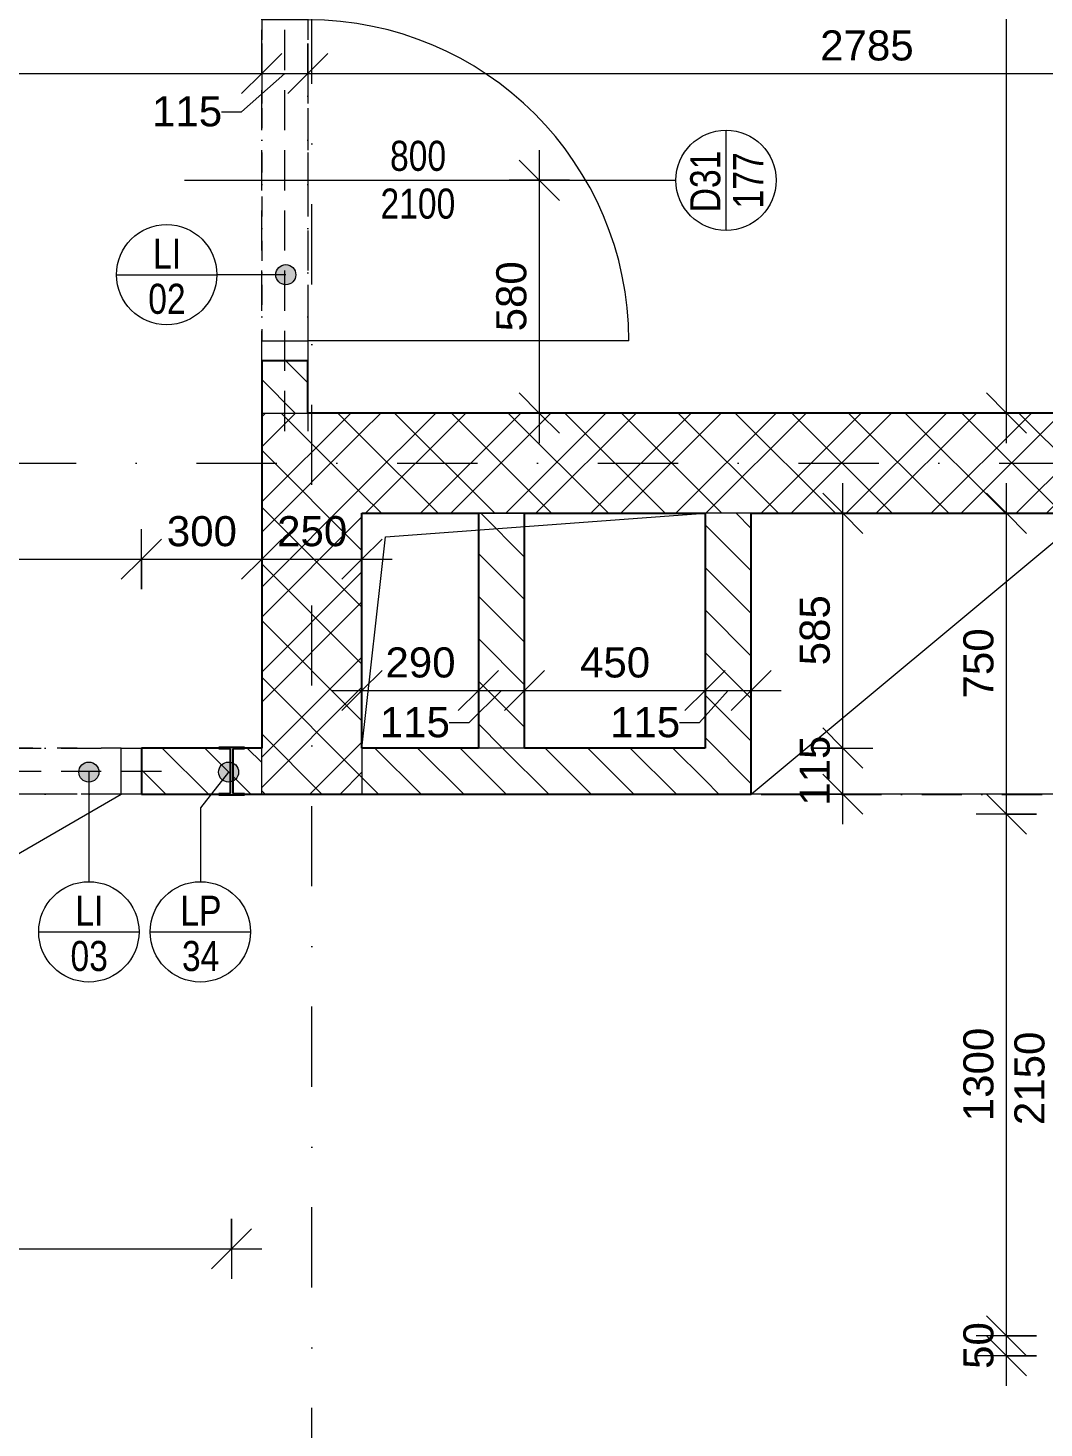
# Model space of a CAD drawing. Header units: millimetres. Extents: x -8380 to 43341, y -2985 to 58543.
# Drawn here: x -1637 to 896, y 48398 to 51887 of the extents above; entities that cross this region are included whole.
import ezdxf

# ---------------------------------------------------------------- set-up
doc = ezdxf.new("R2010")
doc.units = ezdxf.units.MM
for name, pattern in [('HA_Dash_3mm-S1mm', [150, 100, -50]), ('HA_DashDot_10mm-S3mm', [500, 200, -150, 0, -150]), ('HA_DashDot_2_2mm-S0_6mm', [110, 50, -30, 0, -30]), ('HA_DashDot_4mm-S1mm', [200, 100, -50, 0, -50])]:
    doc.linetypes.add(name, pattern=pattern)
for name, color, linetype, lineweight in [('A-____-____-DIMS', 9, 'Continuous', 5), ('A-____-____-DIMS-50', 9, 'Continuous', 5), ('A-DETL-GENF-OTLN', 9, 'Continuous', 9), ('A-DOOR-____-IDEN', 9, 'Continuous', 9), ('A-DOOR-____-MCUT', 9, 'HA_DashDot_2_2mm-S0_6mm', 9), ('A-DOOR-____-OTLN', 9, 'Continuous', 9), ('A-DOOR-FRAM-MCUT', 9, 'Continuous', 9), ('A-FLOR-____-OVHD', 9, 'HA_DashDot_4mm-S1mm', 25), ('A-GENM-____-HDLN', 9, 'HA_Dash_3mm-S1mm', 9), ('A-GENM-____-IDEN', 9, 'Continuous', 9), ('A-GENM-____-OTLN', 9, 'Continuous', 9), ('A-WALL-____-MCUT', 9, 'Continuous', 25), ('A-WALL-____-PATT', 9, 'Continuous', 25), ('I-FURN-____-OTLN', 9, 'Continuous', 9), ('I-WALL-____-MCUT', 9, 'Continuous', 25), ('S-COLS-____-MCUT', 9, 'Continuous', 25), ('S-COLS-____-OTLN', 9, 'Continuous', 9), ('S-GRID-____-OTLN', 9, 'Continuous', 5)]:
    doc.layers.add(name, color=color, linetype=linetype, lineweight=lineweight)
doc.styles.add('Arial_1', font='arial.ttf', dxfattribs={"height": 75})
doc.styles.add('Arial_2', font='arial.ttf', dxfattribs={"width": 0.8, "height": 75})
doc.dimstyles.new('Inner_Dimensions_1', dxfattribs={"dimscale": 304.8, "dimtxt": 76.519455, "dimasz": 0.328084, "dimexe": 0.246063, "dimexo": 0.0625, "dimgap": 0.032808, "dimtad": 1, "dimdec": 0, "dimzin": 0, "dimdsep": 46, "dimtxsty": 'Arial_1', "dimblk1": 'OBLIQUE', "dimblk2": 'OBLIQUE', "dimsah": 1, "dimcen": 0.09, "dimdle": 0.246063, "dimazin": 0, "dimtfac": 1, "dimtdec": 4, "dimtix": 1, "dimtmove": 0, "dimatfit": 3, "dimfxl": 0.246063, "dimfxlon": 1, "dimtvp": 1, "dimtolj": 1, "dimtzin": 0, "dimlwd": 9, "dimlwe": 9, "dimarcsym": 2})
doc.dimstyles.new('Inner_Dimensions_2', dxfattribs={"dimscale": 304.8, "dimtxt": 76.519455, "dimasz": 0.328084, "dimexe": 0.246063, "dimexo": 0.0625, "dimgap": 0.032808, "dimtad": 1, "dimdec": 0, "dimzin": 0, "dimdsep": 46, "dimtxsty": 'Arial_1', "dimblk1": 'OBLIQUE', "dimblk2": 'OBLIQUE', "dimsah": 1, "dimcen": 0.09, "dimdle": 0.246063, "dimazin": 0, "dimtfac": 1, "dimtdec": 4, "dimtix": 1, "dimtmove": 1, "dimatfit": 3, "dimfxl": 0.246063, "dimfxlon": 1, "dimtvp": 1, "dimtolj": 1, "dimtzin": 0, "dimlwd": 9, "dimlwe": 9, "dimarcsym": 2})
pattern_1 = [(135, (0, 0), (-53.03301, -53.03301), [])]
pattern_2 = [(45, (0, 0), (-106.066, 106.066), []), (45, (75, 0), (-106.066, 106.066), []), (315, (0, 0), (70.71068, 70.71068), [])]

# ---------------------------------------------------------------- blocks, each defined once
blk = doc.blocks.new('HA_DR_Single_Swing_Solid - In_BJ_800x2100-2124336-DPS_3NP - B')
at = {"layer": 'A-DOOR-____-MCUT'}
for p, q in [((-400, 57.5), (400, 57.5)), ((-400, -57.5), (400, -57.5))]:
    blk.add_line(p, q, dxfattribs=at)
at = {"layer": 'A-DOOR-____-OTLN', "lineweight": 5}
blk.add_line((400, 857.5), (400, 57.5), dxfattribs=at)
blk.add_arc((400, 57.5), 800, 90, 180, dxfattribs=at)
at = {"layer": 'A-DOOR-FRAM-MCUT'}
for p, q in [((-450, 57.5), (-400, 57.5)), ((-400, 57.5), (-400, -57.5)), ((400, 57.5), (450, 57.5)), ((400, -57.5), (400, 57.5)), ((-400, -57.5), (-450, -57.5)), ((450, -57.5), (400, -57.5))]:
    blk.add_line(p, q, dxfattribs=at)
blk = doc.blocks.new('HA_DR_Double_Swing_Solid - In_BJ_1200x2100_800-1670814-DPS_3NP - B')
at = {"layer": 'A-DOOR-____-MCUT'}
for p, q in [((-600, 57.5), (600, 57.5)), ((-600, -57.5), (600, -57.5))]:
    blk.add_line(p, q, dxfattribs=at)
at = {"layer": 'A-DOOR-____-OTLN', "lineweight": 5}
for p, q in [((600, 857.5), (600, 57.5)), ((-253.6, 257.5), (-600, 57.5))]:
    blk.add_line(p, q, dxfattribs=at)
for centre, radius, start, end in [((600, 57.5), 800, 90, 180), ((-600, 57.5), 400, 360, 30)]:
    blk.add_arc(centre, radius, start, end, dxfattribs=at)
at = {"layer": 'A-DOOR-FRAM-MCUT'}
for p, q in [((-650, 57.5), (-600, 57.5)), ((-600, 57.5), (-600, -57.5)), ((600, 57.5), (650, 57.5)), ((600, -57.5), (600, 57.5)), ((-600, -57.5), (-650, -57.5)), ((650, -57.5), (600, -57.5))]:
    blk.add_line(p, q, dxfattribs=at)
blk = doc.blocks.new('NAB_Šatní_skříň_ADNS - 700x2000xšířka-2142803-DPS_3NP - B')
at = {"layer": 'I-FURN-____-OTLN'}
for p, q in [((0, -700), (840, 0)), ((840, 0), (1680, -700)), ((1680, -700), (0, -700))]:
    blk.add_line(p, q, dxfattribs=at)
blk = doc.blocks.new('HA_GM_Shaft_Rectangle - Default-2142529-DPS_3NP - B')
at = {"layer": 'A-DETL-GENF-OTLN'}
for p, q in [((58.5, -58.5), (855, 0)), ((0, -585), (58.5, -58.5))]:
    blk.add_line(p, q, dxfattribs=at)
at = {"layer": 'A-GENM-____-OTLN'}
for p, q in [((0, -585), (0, 0)), ((0, 0), (855, 0)), ((855, 0), (855, -585)), ((855, -585), (0, -585))]:
    blk.add_line(p, q, dxfattribs=at)
blk = doc.blocks.new('TB_Porotherm KP11_5_1500mm - TB_Porotherm KP11_5_1500mm-1920557-DPS_3NP - B')
at = {"layer": 'A-GENM-____-HDLN'}
for p, q in [((-750, 57.5), (750, 57.5)), ((-750, 0), (750, 0)), ((750, -57.5), (-750, -57.5))]:
    blk.add_line(p, q, dxfattribs=at)
blk = doc.blocks.new('TB_Porotherm KP11_5_1250mm - TB_Porotherm KP11_5_1250mm-1919733-DPS_3NP - B')
at = {"layer": 'A-GENM-____-HDLN'}
for p, q in [((-625, 57.5), (625, 57.5)), ((-625, 0), (625, 0)), ((625, -57.5), (-625, -57.5))]:
    blk.add_line(p, q, dxfattribs=at)
blk = doc.blocks.new('HA_sCO_I_Parallel - IPE 120-2045978-DPS_3NP - B')
at = {"layer": 'S-COLS-____-MCUT'}
for p, q in [((-32, 60), (32, 60)), ((-32, 55.6), (-32, 60)), ((-3.15, 55.6), (-32, 55.6)), ((-3.15, -55.6), (-3.15, 55.6)), ((3.15, 55.6), (3.15, -55.6)), ((32, 55.6), (3.15, 55.6)), ((32, 60), (32, 55.6)), ((-32, -55.6), (-3.15, -55.6)), ((-32, -60), (-32, -55.6)), ((32, -60), (-32, -60)), ((3.15, -55.6), (32, -55.6)), ((32, -55.6), (32, -60))]:
    blk.add_line(p, q, dxfattribs=at)
blk = doc.blocks.new('DIMBLOCK18-DPS_3NP - B')
at = {"layer": 'A-____-____-DIMS-50', "lineweight": 9}
for p, q in [((802, 50852.7), (802, 55560.2)), ((802, 55485.2), (752, 55535.2)), ((727, 55485.2), (877, 55485.2)), ((802, 55485.2), (727, 55485.2)), ((802, 55485.2), (852, 55435.2)), ((802, 50927.7), (752, 50977.7)), ((727, 50927.7), (877, 50927.7)), ((802, 50927.7), (727, 50927.7)), ((802, 50927.7), (852, 50877.7))]:
    blk.add_line(p, q, dxfattribs=at)
at = {"layer": 'A-____-____-DIMS-50', "color": 0, "lineweight": 9, "insert": (694.6, 53091.1), "char_height": 75, "width": 276.883, "attachment_point": 1, "rotation": 90, "line_spacing_factor": 0.941778, "style": 'Arial_1'}
blk.add_mtext('4558', dxfattribs=at)
blk = doc.blocks.new('_Oblique')
at = {"color": 0, "linetype": 'ByBlock', "lineweight": -2}
blk.add_line((-0.5, -0.5), (0.5, 0.5), dxfattribs=at)
blk = doc.blocks.new('DIMBLOCK21-DPS_3NP - B')
at = {"layer": 'A-____-____-DIMS-50', "lineweight": 9}
for p, q in [((-2959.3, 51849.1), (-2959.3, 51699.1)), ((-2959.3, 51774.1), (-2959.3, 51849.1)), ((-2959.3, 51774.1), (-2909.3, 51824.1)), ((-1054.3, 51849.1), (-1054.3, 51699.1)), ((-1054.3, 51774.1), (-1054.3, 51849.1)), ((-1054.3, 51774.1), (-1004.3, 51824.1)), ((-2959.3, 51774.1), (-3009.3, 51724.1)), ((-2959.3, 51774.1), (-1054.3, 51774.1)), ((-1054.3, 51774.1), (-1104.3, 51724.1))]:
    blk.add_line(p, q, dxfattribs=at)
at = {"layer": 'A-____-____-DIMS-50', "color": 0, "lineweight": 9, "insert": (-2122.2, 51881.5), "char_height": 75, "width": 276.883, "attachment_point": 1, "line_spacing_factor": 0.941778, "style": 'Arial_1'}
blk.add_mtext('1905', dxfattribs=at)
blk = doc.blocks.new('DIMBLOCK22-DPS_3NP - B')
at = {"layer": 'A-____-____-DIMS-50', "lineweight": 9}
for p, q in [((-1054.3, 51849.1), (-1054.3, 51699.1)), ((-1054.3, 51774.1), (-1054.3, 51849.1)), ((-1054.3, 51774.1), (-1004.3, 51824.1)), ((-939.3, 51849.1), (-939.3, 51699.1)), ((-939.3, 51774.1), (-939.3, 51849.1)), ((-939.3, 51774.1), (-889.3, 51824.1)), ((-1104.7, 51678.8), (-996.8, 51774.1)), ((-1054.3, 51774.1), (-1104.3, 51724.1)), ((-1054.3, 51774.1), (-939.3, 51774.1)), ((-939.3, 51774.1), (-989.3, 51724.1)), ((-1154.7, 51678.8), (-1104.7, 51678.8))]:
    blk.add_line(p, q, dxfattribs=at)
at = {"layer": 'A-____-____-DIMS-50', "color": 0, "lineweight": 9, "insert": (-1327.7, 51717.3), "char_height": 75, "width": 207.662, "attachment_point": 1, "line_spacing_factor": 0.941778, "style": 'Arial_1'}
blk.add_mtext('115', dxfattribs=at)
blk = doc.blocks.new('DIMBLOCK23-DPS_3NP - B')
at = {"layer": 'A-____-____-DIMS-50', "lineweight": 9}
for p, q in [((-939.3, 51849.1), (-939.3, 51699.1)), ((-939.3, 51774.1), (-939.3, 51849.1)), ((-939.3, 51774.1), (-889.3, 51824.1)), ((1845.7, 51699.1), (1845.7, 51849.1)), ((1845.7, 51774.1), (1895.7, 51824.1)), ((-939.3, 51774.1), (-989.3, 51724.1)), ((-939.3, 51774.1), (1845.7, 51774.1)), ((1845.7, 51774.1), (1795.7, 51724.1)), ((1845.7, 51774.1), (1845.7, 51699.1))]:
    blk.add_line(p, q, dxfattribs=at)
at = {"layer": 'A-____-____-DIMS-50', "color": 0, "lineweight": 9, "insert": (337.8, 51881.5), "char_height": 75, "width": 276.883, "attachment_point": 1, "line_spacing_factor": 0.941778, "style": 'Arial_1'}
blk.add_mtext('2785', dxfattribs=at)
blk = doc.blocks.new('HA_TAG_Door_TypeMark_wDimensions - Scale50_Right with Bouble-921060-DPS_3NP - B')
at = {"layer": 'A-DOOR-____-IDEN'}
for p, q in [((0, 5), (0, -19.5)), ((-2.5, -22), (2.5, -22))]:
    blk.add_line(p, q, dxfattribs=at)
blk.add_circle((0, -22), 2.5, dxfattribs=at)
blk = doc.blocks.new('DIMBLOCK76-DPS_3NP - B')
at = {"layer": 'A-____-____-DIMS-50', "lineweight": 9}
for p, q in [((-2654.3, 50488.4), (-2654.3, 50638.4)), ((-1354.3, 50488.4), (-1354.3, 50638.4)), ((-2654.3, 50563.4), (-2604.3, 50613.4)), ((-1354.3, 50563.4), (-1304.3, 50613.4)), ((-2654.3, 50563.4), (-2704.3, 50513.4)), ((-2654.3, 50563.4), (-1354.3, 50563.4)), ((-2654.3, 50563.4), (-2654.3, 50488.4)), ((-1354.3, 50563.4), (-1404.3, 50513.4)), ((-1354.3, 50563.4), (-1354.3, 50488.4))]:
    blk.add_line(p, q, dxfattribs=at)
at = {"layer": 'A-____-____-DIMS-50', "color": 0, "lineweight": 9, "insert": (-2119.7, 50670.7), "char_height": 75, "width": 276.883, "attachment_point": 1, "line_spacing_factor": 0.941778, "style": 'Arial_1'}
blk.add_mtext('1300', dxfattribs=at)
blk = doc.blocks.new('DIMBLOCK77-DPS_3NP - B')
at = {"layer": 'A-____-____-DIMS-50', "lineweight": 9}
for p, q in [((-1354.3, 50488.4), (-1354.3, 50638.4)), ((-1054.3, 50638.4), (-1054.3, 50488.4)), ((-1054.3, 50563.4), (-1054.3, 50638.4)), ((-1354.3, 50563.4), (-1304.3, 50613.4)), ((-1054.3, 50563.4), (-1004.3, 50613.4)), ((-1354.3, 50563.4), (-1404.3, 50513.4)), ((-1354.3, 50563.4), (-1054.3, 50563.4)), ((-1354.3, 50563.4), (-1354.3, 50488.4)), ((-1054.3, 50563.4), (-1104.3, 50513.4))]:
    blk.add_line(p, q, dxfattribs=at)
at = {"layer": 'A-____-____-DIMS-50', "color": 0, "lineweight": 9, "insert": (-1290.8, 50670.7), "char_height": 75, "width": 207.662, "attachment_point": 1, "line_spacing_factor": 0.941778, "style": 'Arial_1'}
blk.add_mtext('300', dxfattribs=at)
blk = doc.blocks.new('DIMBLOCK78-DPS_3NP - B')
at = {"layer": 'A-____-____-DIMS-50', "lineweight": 9}
for p, q in [((-1054.3, 50638.4), (-1054.3, 50488.4)), ((-1054.3, 50563.4), (-1054.3, 50638.4)), ((-804.3, 50638.4), (-804.3, 50488.4)), ((-804.3, 50563.4), (-804.3, 50638.4)), ((-1054.3, 50563.4), (-1004.3, 50613.4)), ((-804.3, 50563.4), (-754.3, 50613.4)), ((-1054.3, 50563.4), (-1104.3, 50513.4)), ((-1054.3, 50563.4), (-729.3, 50563.4)), ((-804.3, 50563.4), (-854.3, 50513.4))]:
    blk.add_line(p, q, dxfattribs=at)
at = {"layer": 'A-____-____-DIMS-50', "color": 0, "lineweight": 9, "insert": (-1015.8, 50670.7), "char_height": 75, "width": 207.662, "attachment_point": 1, "line_spacing_factor": 0.941778, "style": 'Arial_1'}
blk.add_mtext('250', dxfattribs=at)
blk = doc.blocks.new('DIMBLOCK80-DPS_3NP - B')
at = {"layer": 'A-____-____-DIMS-50', "lineweight": 9}
for p, q in [((-362.3, 51582.7), (-362.3, 50852.7)), ((-362.3, 51507.7), (-412.3, 51557.7)), ((-287.3, 51507.7), (-437.3, 51507.7)), ((-362.3, 51507.7), (-312.3, 51457.7)), ((-362.3, 51507.7), (-287.3, 51507.7)), ((-362.3, 50927.7), (-412.3, 50977.7)), ((-287.3, 50927.7), (-437.3, 50927.7)), ((-362.3, 50927.7), (-312.3, 50877.7)), ((-362.3, 50927.7), (-287.3, 50927.7))]:
    blk.add_line(p, q, dxfattribs=at)
at = {"layer": 'A-____-____-DIMS-50', "color": 0, "lineweight": 9, "insert": (-469.7, 51131.2), "char_height": 75, "width": 207.662, "attachment_point": 1, "rotation": 90, "line_spacing_factor": 0.941778, "style": 'Arial_1'}
blk.add_mtext('580', dxfattribs=at)
blk = doc.blocks.new('DIMBLOCK81-DPS_3NP - B')
at = {"layer": 'A-____-____-DIMS-50', "lineweight": 9}
for p, q in [((-804.3, 50311.2), (-804.3, 50161.2)), ((-804.3, 50236.2), (-804.3, 50311.2)), ((-514.3, 50311.2), (-514.3, 50161.2)), ((-514.3, 50236.2), (-514.3, 50311.2)), ((-804.3, 50236.2), (-754.3, 50286.2)), ((-514.3, 50236.2), (-464.3, 50286.2)), ((-879.3, 50236.2), (-514.3, 50236.2)), ((-804.3, 50236.2), (-854.3, 50186.2)), ((-514.3, 50236.2), (-564.3, 50186.2))]:
    blk.add_line(p, q, dxfattribs=at)
at = {"layer": 'A-____-____-DIMS-50', "color": 0, "lineweight": 9, "insert": (-745.8, 50343.5), "char_height": 75, "width": 207.662, "attachment_point": 1, "line_spacing_factor": 0.941778, "style": 'Arial_1'}
blk.add_mtext('290', dxfattribs=at)
blk = doc.blocks.new('DIMBLOCK82-DPS_3NP - B')
at = {"layer": 'A-____-____-DIMS-50', "lineweight": 9}
for p, q in [((-514.3, 50311.2), (-514.3, 50161.2)), ((-514.3, 50236.2), (-514.3, 50311.2)), ((-399.3, 50311.2), (-399.3, 50161.2)), ((-399.3, 50236.2), (-399.3, 50311.2)), ((-514.3, 50236.2), (-464.3, 50286.2)), ((-399.3, 50236.2), (-349.3, 50286.2)), ((-514.3, 50236.2), (-564.3, 50186.2)), ((-536.9, 50156), (-456.8, 50236.2)), ((-514.3, 50236.2), (-399.3, 50236.2)), ((-399.3, 50236.2), (-449.3, 50186.2)), ((-586.9, 50156), (-536.9, 50156))]:
    blk.add_line(p, q, dxfattribs=at)
at = {"layer": 'A-____-____-DIMS-50', "color": 0, "lineweight": 9, "insert": (-759.9, 50194.5), "char_height": 75, "width": 207.662, "attachment_point": 1, "line_spacing_factor": 0.941778, "style": 'Arial_1'}
blk.add_mtext('115', dxfattribs=at)
blk = doc.blocks.new('DIMBLOCK83-DPS_3NP - B')
at = {"layer": 'A-____-____-DIMS-50', "lineweight": 9}
for p, q in [((-399.3, 50311.2), (-399.3, 50161.2)), ((-399.3, 50236.2), (-399.3, 50311.2)), ((50.7, 50311.2), (50.7, 50161.2)), ((50.7, 50236.2), (50.7, 50311.2)), ((-399.3, 50236.2), (-349.3, 50286.2)), ((50.7, 50236.2), (100.7, 50286.2)), ((-399.3, 50236.2), (-449.3, 50186.2)), ((-399.3, 50236.2), (50.7, 50236.2)), ((50.7, 50236.2), (0.7, 50186.2))]:
    blk.add_line(p, q, dxfattribs=at)
at = {"layer": 'A-____-____-DIMS-50', "color": 0, "lineweight": 9, "insert": (-260.8, 50343.5), "char_height": 75, "width": 207.662, "attachment_point": 1, "line_spacing_factor": 0.941778, "style": 'Arial_1'}
blk.add_mtext('450', dxfattribs=at)
blk = doc.blocks.new('DIMBLOCK84-DPS_3NP - B')
at = {"layer": 'A-____-____-DIMS-50', "lineweight": 9}
for p, q in [((50.7, 50311.2), (50.7, 50161.2)), ((50.7, 50236.2), (50.7, 50311.2)), ((165.7, 50311.2), (165.7, 50161.2)), ((165.7, 50236.2), (165.7, 50311.2)), ((50.7, 50236.2), (100.7, 50286.2)), ((165.7, 50236.2), (215.7, 50286.2)), ((50.7, 50236.2), (0.7, 50186.2)), ((37.1, 50156), (108.2, 50236.2)), ((50.7, 50236.2), (240.7, 50236.2)), ((165.7, 50236.2), (115.7, 50186.2)), ((-12.9, 50156), (37.1, 50156))]:
    blk.add_line(p, q, dxfattribs=at)
at = {"layer": 'A-____-____-DIMS-50', "color": 0, "lineweight": 9, "insert": (-186, 50194.5), "char_height": 75, "width": 207.662, "attachment_point": 1, "line_spacing_factor": 0.941778, "style": 'Arial_1'}
blk.add_mtext('115', dxfattribs=at)
blk = doc.blocks.new('DIMBLOCK85-DPS_3NP - B')
at = {"layer": 'A-____-____-DIMS-50', "lineweight": 9}
for p, q in [((394, 50092.7), (344, 50142.7)), ((319, 50092.7), (469, 50092.7)), ((394, 50092.7), (319, 50092.7)), ((394, 49902.7), (394, 50092.7)), ((394, 50092.7), (444, 50042.7)), ((394, 49977.7), (344, 50027.7)), ((319, 49977.7), (469, 49977.7)), ((394, 49977.7), (319, 49977.7)), ((394, 49977.7), (444, 49927.7))]:
    blk.add_line(p, q, dxfattribs=at)
at = {"layer": 'A-____-____-DIMS-50', "color": 0, "lineweight": 9, "insert": (286.7, 49948.7), "char_height": 75, "width": 207.662, "attachment_point": 1, "rotation": 90, "line_spacing_factor": 0.941778, "style": 'Arial_1'}
blk.add_mtext('115', dxfattribs=at)
blk = doc.blocks.new('DIMBLOCK86-DPS_3NP - B')
at = {"layer": 'A-____-____-DIMS-50', "lineweight": 9}
for p, q in [((394, 50092.7), (394, 50752.7)), ((394, 50677.7), (344, 50727.7)), ((319, 50677.7), (469, 50677.7)), ((394, 50677.7), (319, 50677.7)), ((394, 50677.7), (444, 50627.7)), ((394, 50092.7), (344, 50142.7)), ((319, 50092.7), (469, 50092.7)), ((394, 50092.7), (319, 50092.7)), ((394, 50092.7), (444, 50042.7))]:
    blk.add_line(p, q, dxfattribs=at)
at = {"layer": 'A-____-____-DIMS-50', "color": 0, "lineweight": 9, "insert": (286.7, 50298.7), "char_height": 75, "width": 207.662, "attachment_point": 1, "rotation": 90, "line_spacing_factor": 0.941778, "style": 'Arial_1'}
blk.add_mtext('585', dxfattribs=at)
blk = doc.blocks.new('DIMBLOCK170-DPS_3NP - B')
at = {"layer": 'A-____-____-DIMS-50', "lineweight": 9}
for p, q in [((802, 48627.7), (752, 48677.7)), ((877, 48627.7), (727, 48627.7)), ((802, 48577.7), (752, 48627.7)), ((802, 48502.7), (802, 48627.7)), ((802, 48627.7), (852, 48577.7)), ((802, 48627.7), (877, 48627.7)), ((877, 48577.7), (727, 48577.7)), ((802, 48577.7), (852, 48527.7)), ((802, 48577.7), (877, 48577.7))]:
    blk.add_line(p, q, dxfattribs=at)
at = {"layer": 'A-____-____-DIMS-50', "color": 0, "lineweight": 9, "insert": (694.6, 48545), "char_height": 75, "width": 138.441, "attachment_point": 1, "rotation": 90, "line_spacing_factor": 0.941778, "style": 'Arial_1'}
blk.add_mtext('50', dxfattribs=at)
blk = doc.blocks.new('DIMBLOCK171-DPS_3NP - B')
at = {"layer": 'A-____-____-DIMS-50', "lineweight": 9}
for p, q in [((802, 49927.7), (752, 49977.7)), ((877, 49927.7), (727, 49927.7)), ((802, 48627.7), (802, 49927.7)), ((802, 49927.7), (852, 49877.7)), ((802, 49927.7), (877, 49927.7)), ((802, 48627.7), (752, 48677.7)), ((877, 48627.7), (727, 48627.7)), ((802, 48627.7), (852, 48577.7)), ((802, 48627.7), (877, 48627.7))]:
    blk.add_line(p, q, dxfattribs=at)
at = {"layer": 'A-____-____-DIMS-50', "color": 0, "lineweight": 9, "insert": (694.6, 49162.4), "char_height": 75, "width": 276.883, "attachment_point": 1, "rotation": 90, "line_spacing_factor": 0.941778, "style": 'Arial_1'}
blk.add_mtext('1300', dxfattribs=at)
blk = doc.blocks.new('DIMBLOCK172-DPS_3NP - B')
at = {"layer": 'A-____-____-DIMS-50', "lineweight": 9}
for p, q in [((802, 49927.7), (802, 50752.7)), ((802, 50677.7), (752, 50727.7)), ((727, 50677.7), (877, 50677.7)), ((802, 50677.7), (727, 50677.7)), ((802, 50677.7), (852, 50627.7)), ((802, 49927.7), (752, 49977.7)), ((877, 49927.7), (727, 49927.7)), ((802, 49927.7), (852, 49877.7)), ((802, 49927.7), (877, 49927.7))]:
    blk.add_line(p, q, dxfattribs=at)
at = {"layer": 'A-____-____-DIMS-50', "color": 0, "lineweight": 9, "insert": (694.6, 50216.2), "char_height": 75, "width": 207.662, "attachment_point": 1, "rotation": 90, "line_spacing_factor": 0.941778, "style": 'Arial_1'}
blk.add_mtext('750', dxfattribs=at)
blk = doc.blocks.new('HA_TAG_GM_Products - Generic-588599-DPS_3NP - B')
at = {"layer": 'A-GENM-____-IDEN'}
blk.add_line((-2.5, 0), (2.5, 0), dxfattribs=at)
blk.add_circle((0, 0), 2.5, dxfattribs=at)
blk = doc.blocks.new('DIMBLOCK236-DPS_3NP - B')
at = {"layer": 'A-____-____-DIMS-50', "lineweight": 9}
for p, q in [((-3629.3, 48919.4), (-3629.3, 48769.4)), ((-3629.3, 48844.4), (-3629.3, 48919.4)), ((-3629.3, 48844.4), (-3579.3, 48894.4)), ((-1129.3, 48919.4), (-1129.3, 48769.4)), ((-1129.3, 48844.4), (-1129.3, 48919.4)), ((-1129.3, 48844.4), (-1079.3, 48894.4)), ((-3629.3, 48844.4), (-3679.3, 48794.4)), ((-3629.3, 48844.4), (-1054.3, 48844.4)), ((-1129.3, 48844.4), (-1179.3, 48794.4))]:
    blk.add_line(p, q, dxfattribs=at)
at = {"layer": 'A-____-____-DIMS-50', "color": 0, "lineweight": 9, "insert": (-2494.7, 48951.7), "char_height": 75, "width": 276.883, "attachment_point": 1, "line_spacing_factor": 0.941778, "style": 'Arial_1'}
blk.add_mtext('2500', dxfattribs=at)

msp = doc.modelspace()

# ---------------------------------------------------------------- hatches: boundary and pattern name
at = {"layer": 'A-GENM-____-IDEN'}
h = msp.add_hatch(color=256, dxfattribs=at)
edge = h.paths.add_edge_path()
edge.add_arc((-994.2, 51272.5), 25, 0, 360)
h = msp.add_hatch(color=256, dxfattribs=at)
edge = h.paths.add_edge_path()
edge.add_arc((-1485.1, 50032.7), 25, 0, 360)
h = msp.add_hatch(color=256, dxfattribs=at)
edge = h.paths.add_edge_path()
edge.add_arc((-1136.8, 50032.7), 25, 0, 360)
at = {"layer": 'A-WALL-____-PATT', "lineweight": 5}
h = msp.add_hatch(dxfattribs=at)
h.set_pattern_fill('FP_6', color=256, style=0, pattern_type=2)
h.set_pattern_definition(pattern_1)
h.paths.add_polyline_path([(-939.3, 50927.7), (-939.3, 51057.7), (-1054.3, 51057.7), (-1054.3, 50927.7)])
h.paths.add_polyline_path([(-1054.3, 51957.7), (-939.3, 51957.7), (-939.3, 52112.7), (-1054.3, 52112.7)])
h = msp.add_hatch(dxfattribs=at)
h.set_pattern_fill('FP_5', color=256, style=0, pattern_type=2)
h.set_pattern_definition(pattern_2)
h.paths.add_polyline_path([(-1054.3, 49977.7), (-804.3, 49977.7), (-804.3, 50927.7), (-1054.3, 50927.7), (-1054.3, 50092.7)])
h = msp.add_hatch(dxfattribs=at)
h.set_pattern_fill('FP_5', color=256, style=0, pattern_type=2)
h.set_pattern_definition(pattern_2)
h.paths.add_polyline_path([(14740.7, 50677.7), (15565.7, 50677.7), (15565.7, 50927.7), (10975.7, 50927.7), (10975.7, 50677.7), (14295.7, 50677.7)])
h.paths.add_polyline_path([(9975.7, 50677.7), (9975.7, 50927.7), (4300.7, 50927.7), (4300.7, 50677.7), (8925.7, 50677.7)])
h.paths.add_polyline_path([(2275.7, 50677.7), (3300.7, 50677.7), (3300.7, 50927.7), (-804.3, 50927.7), (-804.3, 50677.7), (2160.7, 50677.7)])
h = msp.add_hatch(dxfattribs=at)
h.set_pattern_fill('FP_6', color=256, style=0, pattern_type=2)
h.set_pattern_definition(pattern_1)
h.paths.add_polyline_path([(-399.3, 50092.7), (-399.3, 50677.7), (-514.3, 50677.7), (-514.3, 50092.7)])
h = msp.add_hatch(dxfattribs=at)
h.set_pattern_fill('FP_6', color=256, style=0, pattern_type=2)
h.set_pattern_definition(pattern_1)
h.paths.add_polyline_path([(165.7, 49977.7), (165.7, 50677.7), (50.7, 50677.7), (50.7, 49977.7)])
h = msp.add_hatch(dxfattribs=at)
h.set_pattern_fill('FP_6', color=256, style=0, pattern_type=2)
h.set_pattern_definition(pattern_1)
h.paths.add_polyline_path([(-2654.3, 49977.7), (-2654.3, 50092.7), (-3597.3, 50092.7), (-3597.3, 50090.8), (-3626.2, 50090.8), (-3626.2, 49979.6), (-3597.3, 49979.6), (-3597.3, 49977.7), (-2970.4, 49977.7)])
h.paths.add_polyline_path([(-5529.3, 49977.7), (-3661.3, 49977.7), (-3661.3, 49979.6), (-3632.5, 49979.6), (-3632.5, 50090.8), (-3661.3, 50090.8), (-3661.3, 50092.7), (-5529.3, 50092.7)])
h.paths.add_polyline_path([(-1161.3, 49977.7), (-1161.3, 49979.6), (-1132.5, 49979.6), (-1132.5, 50090.8), (-1161.3, 50090.8), (-1161.3, 50092.7), (-1354.3, 50092.7), (-1354.3, 49977.7)])
h.paths.add_polyline_path([(-1097.3, 49977.7), (-1054.3, 49977.7), (-1054.3, 50092.7), (-1097.3, 50092.7), (-1097.3, 50090.8), (-1126.2, 50090.8), (-1126.2, 49979.6), (-1097.3, 49979.6)])
h = msp.add_hatch(dxfattribs=at)
h.set_pattern_fill('FP_6', color=256, style=0, pattern_type=2)
h.set_pattern_definition(pattern_1)
h.paths.add_polyline_path([(-703.9, 49977.7), (50.7, 49977.7), (50.7, 50092.7), (-804.3, 50092.7), (-804.3, 49977.7)])

# ---------------------------------------------------------------- linework, layer by layer
at = {"layer": 'A-FLOR-____-OVHD'}
msp.add_line((190.7, 49977.7), (895.7, 49977.7), dxfattribs=at)
at = {"layer": 'A-GENM-____-IDEN'}
for p, q in [((-994.2, 51272.5), (-1166.3, 51272.5)), ((-1485.1, 50032.7), (-1485.1, 49759.4)), ((-1136.8, 50032.7), (-1207.2, 49943.6)), ((-1207.2, 49943.6), (-1207.2, 49759.4))]:
    msp.add_line(p, q, dxfattribs=at)
for centre in [(-994.2, 51272.5), (-1485.1, 50032.7), (-1136.8, 50032.7)]:
    msp.add_circle(centre, 25, dxfattribs=at)
at = {"layer": 'A-WALL-____-MCUT', "lineweight": 9}
for p, q in [((-1054.3, 50927.7), (-939.3, 50927.7)), ((-399.3, 50677.7), (-514.3, 50677.7)), ((165.7, 50677.7), (50.7, 50677.7)), ((-1054.3, 49977.7), (-1054.3, 50092.7)), ((-804.3, 50092.7), (-804.3, 49977.7))]:
    msp.add_line(p, q, dxfattribs=at)
at = {"layer": 'I-WALL-____-MCUT'}
for p, q in [((-939.3, 51057.7), (-1054.3, 51057.7)), ((-1054.3, 51057.7), (-1054.3, 50092.7)), ((-939.3, 50927.7), (-939.3, 51057.7)), ((2950.7, 50927.7), (-939.3, 50927.7)), ((-804.3, 50677.7), (-514.3, 50677.7)), ((-804.3, 50092.7), (-804.3, 50677.7)), ((-514.3, 50677.7), (-514.3, 50092.7)), ((-399.3, 50092.7), (-399.3, 50677.7)), ((-399.3, 50677.7), (50.7, 50677.7)), ((50.7, 50677.7), (50.7, 50092.7)), ((165.7, 49977.7), (165.7, 50677.7)), ((165.7, 50677.7), (1845.7, 50677.7)), ((-1161.3, 50092.7), (-1354.3, 50092.7)), ((-1354.3, 50092.7), (-1354.3, 49977.7)), ((-1054.3, 50092.7), (-1097.3, 50092.7)), ((-514.3, 50092.7), (-804.3, 50092.7)), ((50.7, 50092.7), (-399.3, 50092.7)), ((-1354.3, 49977.7), (-1161.3, 49977.7)), ((-1097.3, 49977.7), (165.7, 49977.7))]:
    msp.add_line(p, q, dxfattribs=at)
at = {"layer": 'S-GRID-____-OTLN', "linetype": 'HA_DashDot_10mm-S3mm', "lineweight": 9}
for p, q in [((-929.3, 37745.7), (-929.3, 56942.9)), ((-6717.8, 50802.7), (21438.5, 50802.7))]:
    msp.add_line(p, q, dxfattribs=at)

# ---------------------------------------------------------------- block references
at = {"layer": 'A-DOOR-____-IDEN', "xscale": 49.99999999999998, "yscale": 49.99999999999998, "zscale": 49.99999999999998, "rotation": 89.99999999999972}
msp.add_blockref('HA_TAG_Door_TypeMark_wDimensions - Scale50_Right with Bouble-921060-DPS_3NP - B', (-996.8, 51507.7), dxfattribs=at)
at = {"layer": 'A-DOOR-____-OTLN'}
for name, p, rotation in [('HA_DR_Single_Swing_Solid - In_BJ_800x2100-2124336-DPS_3NP - B', (-996.8, 51507.7), 269.9999999999998), ('HA_DR_Double_Swing_Solid - In_BJ_1200x2100_800-1670814-DPS_3NP - B', (-2004.3, 50035.2), 180)]:
    msp.add_blockref(name, p, dxfattribs=dict(at, rotation=rotation))
at = {"layer": 'A-GENM-____-IDEN', "xscale": 49.99999999999998, "yscale": 49.99999999999998, "zscale": 49.99999999999998}
for p in [(-1291.3, 51272.5), (-1485.1, 49634.4), (-1207.2, 49634.4)]:
    msp.add_blockref('HA_TAG_GM_Products - Generic-588599-DPS_3NP - B', p, dxfattribs=at)
at = {"layer": 'A-GENM-____-OTLN', "rotation": 89.9999999999984}
msp.add_blockref('TB_Porotherm KP11_5_1250mm - TB_Porotherm KP11_5_1250mm-1919733-DPS_3NP - B', (-996.8, 51507.7), dxfattribs=at)
at = {"layer": 'A-GENM-____-OTLN', "lineweight": 5}
msp.add_blockref('HA_GM_Shaft_Rectangle - Default-2142529-DPS_3NP - B', (-804.3, 50677.7), dxfattribs=at)
at = {"layer": 'A-GENM-____-OTLN'}
msp.add_blockref('TB_Porotherm KP11_5_1500mm - TB_Porotherm KP11_5_1500mm-1920557-DPS_3NP - B', (-2004.3, 50035.2), dxfattribs=at)
at = {"layer": 'I-FURN-____-OTLN'}
msp.add_blockref('NAB_Šatní_skříň_ADNS - 700x2000xšířka-2142803-DPS_3NP - B', (165.7, 50677.7), dxfattribs=at)
at = {"layer": 'S-COLS-____-OTLN', "rotation": 180}
msp.add_blockref('HA_sCO_I_Parallel - IPE 120-2045978-DPS_3NP - B', (-1129.3, 50035.2), dxfattribs=at)

# ---------------------------------------------------------------- texts
at = {"layer": 'A-DOOR-____-IDEN', "lineweight": 5, "char_height": 75, "attachment_point": 1, "style": 'Arial_2'}
for s, insert, width in [('800', (-734.4, 51606.3), 173.164), ('2100', (-758.2, 51487.2), 230.886)]:
    msp.add_mtext(s, dxfattribs=dict(at, insert=insert, width=width))
at = {"layer": 'A-DOOR-____-IDEN', "lineweight": 5, "char_height": 75, "attachment_point": 1, "rotation": 90}
for s, insert, width, style in [('D31', (13.8, 51428), 189.198, 'Arial_2'), ('177', (120.9, 51437.5), 173.164, 'Arial_2'), ('2150', (821.9, 49152.7), 288.607, 'Arial_1')]:
    msp.add_mtext(s, dxfattribs=dict(at, insert=insert, width=width, style=style))
at = {"layer": 'A-GENM-____-IDEN', "lineweight": 5, "char_height": 75, "attachment_point": 1, "style": 'Arial_2'}
for s, insert, width in [('LI', (-1325.1, 51362.6), 86.582), ('02', (-1337.1, 51249.9), 115.443), ('LI', (-1518.9, 49724.5), 86.582), ('LP', (-1257, 49724.5), 125.063), ('03', (-1530.9, 49611.8), 115.443), ('34', (-1253, 49611.8), 115.443)]:
    msp.add_mtext(s, dxfattribs=dict(at, insert=insert, width=width))

# ---------------------------------------------------------------- dimensions: what is measured, and where the dimension line sits
at = {"layer": 'A-____-____-DIMS', "lineweight": 9}
for base, p1, p2, override, picture, middle in [((802.0050934, 55485.2219663), (727.0050934, 50927.7219663), (727.0050934, 55485.2219663), {"dimpost": '<>', "dimfxl": 4557.5}, 'DIMBLOCK18-DPS_3NP - B', (753.7121191, 53206.4719663)), ((-362.3, 50927.7), (-287.3, 51507.7), (-287.3, 50927.7), {"dimpost": '<>', "dimfxl": 580}, 'DIMBLOCK80-DPS_3NP - B', (-410.6, 51217.7)), ((394, 50677.7), (319, 50092.7), (319, 50677.7), {"dimpost": '<>', "dimfxl": 585}, 'DIMBLOCK86-DPS_3NP - B', (345.8, 50385.2)), ((802, 50677.7), (877, 49927.7), (727, 50677.7), {"dimpost": '<>', "dimfxl": 764.852927}, 'DIMBLOCK172-DPS_3NP - B', (753.7, 50302.7)), ((394, 50092.7), (319, 49977.7), (319, 50092.7), {"dimpost": '<>', "dimfxl": 115}, 'DIMBLOCK85-DPS_3NP - B', (345.8, 50035.2)), ((802, 49927.7), (877, 48627.7), (877, 49927.7), {"dimpost": '<>', "dimfxl": 1300}, 'DIMBLOCK171-DPS_3NP - B', (753.7, 49277.7)), ((802, 48627.7), (877, 48577.7), (877, 48627.7), {"dimpost": '<>', "dimfxl": 50}, 'DIMBLOCK170-DPS_3NP - B', (753.7, 48602.7))]:
    dim = msp.add_linear_dim(base=base, p1=p1, p2=p2, angle=90, dimstyle='Inner_Dimensions_1', override=override, dxfattribs=at)
    dim.commit()
    dim.dimension.update_dxf_attribs({"geometry": picture, "text_midpoint": middle})
for base, p1, p2, override, picture, middle in [((-1054.3, 51774.1), (-2959.3, 51849.1), (-1054.3, 51849.1), {"dimpost": '<>', "dimfxl": 1905}, 'DIMBLOCK21-DPS_3NP - B', (-2006.8, 51822.4)), ((1845.7, 51774.1), (-939.3, 51849.1), (1845.7, 51699.1), {"dimpost": '<>', "dimfxl": 2789.036572}, 'DIMBLOCK23-DPS_3NP - B', (453.2, 51822.4)), ((-1354.3, 50563.4), (-2654.3, 50488.4), (-1354.3, 50488.4), {"dimpost": '<>', "dimfxl": 1300}, 'DIMBLOCK76-DPS_3NP - B', (-2004.3, 50611.7)), ((-1054.3, 50563.4), (-1354.3, 50488.4), (-1054.3, 50638.4), {"dimpost": '<>', "dimfxl": 335.410197}, 'DIMBLOCK77-DPS_3NP - B', (-1204.3, 50611.7)), ((-804.3, 50563.4), (-1054.3, 50638.4), (-804.3, 50638.4), {"dimpost": '<>', "dimfxl": 250}, 'DIMBLOCK78-DPS_3NP - B', (-929.3, 50611.7)), ((-514.3, 50236.2), (-804.3, 50311.2), (-514.3, 50311.2), {"dimpost": '<>', "dimfxl": 290}, 'DIMBLOCK81-DPS_3NP - B', (-659.3, 50284.5)), ((50.7, 50236.2), (-399.3, 50311.2), (50.7, 50311.2), {"dimpost": '<>', "dimfxl": 450}, 'DIMBLOCK83-DPS_3NP - B', (-174.3, 50284.5)), ((-1129.3, 48844.4), (-3629.3, 48919.4), (-1129.3, 48919.4), {"dimpost": '<>', "dimfxl": 2500}, 'DIMBLOCK236-DPS_3NP - B', (-2379.3, 48892.6))]:
    dim = msp.add_linear_dim(base=base, p1=p1, p2=p2, dimstyle='Inner_Dimensions_1', override=override, dxfattribs=at)
    dim.commit()
    dim.dimension.update_dxf_attribs({"geometry": picture, "text_midpoint": middle})
for base, p1, p2, picture, middle in [((-939.3, 51774.1), (-1054.3, 51849.1), (-939.3, 51849.1), 'DIMBLOCK22-DPS_3NP - B', (-1223.9, 51667.3)), ((-399.3, 50236.2), (-514.3, 50311.2), (-399.3, 50311.2), 'DIMBLOCK82-DPS_3NP - B', (-656.1, 50144.5)), ((165.7, 50236.2), (50.7, 50311.2), (165.7, 50311.2), 'DIMBLOCK84-DPS_3NP - B', (-82.1, 50144.5))]:
    dim = msp.add_linear_dim(base=base, p1=p1, p2=p2, dimstyle='Inner_Dimensions_2', override={"dimpost": '<>', "dimfxl": 115}, dxfattribs=at)
    dim.commit()
    dim.dimension.update_dxf_attribs({"geometry": picture, "text_midpoint": middle, "dimtype": 160})

doc.saveas('drawing.dxf')
